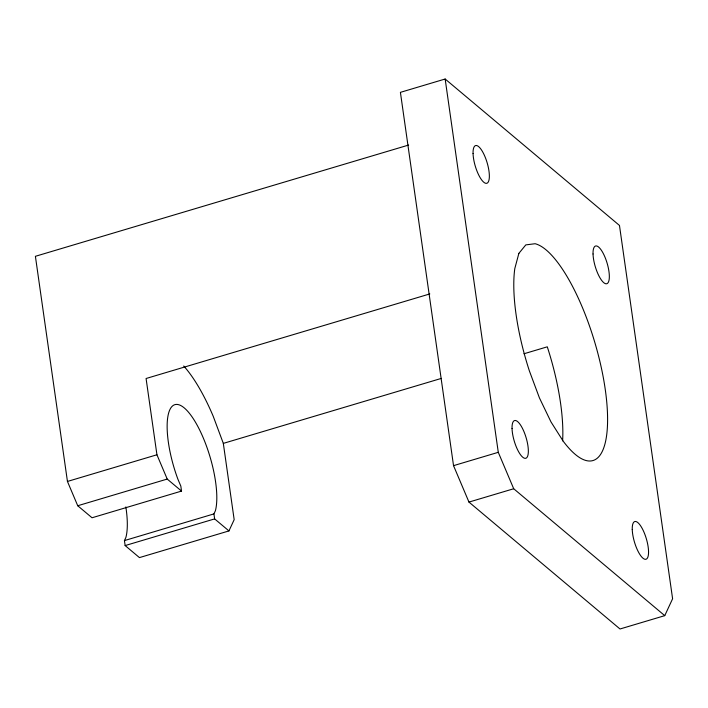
<?xml version="1.0" encoding="UTF-8"?>
<svg xmlns="http://www.w3.org/2000/svg" width="708" height="708" viewBox="0 0 708 708"><rect width="100%" height="100%" fill="white"/><g stroke="black" fill="none" stroke-linecap="round" stroke-linejoin="round"><path stroke-width="1.06" d="M183.726 366.001A113.103 35.48 73.4 0 1 213.214 416.269L223.321 443.385L234.171 519.663L228.95 530.92L139.449 557.603L125.148 545.576L124.431 540.585L125.9 537.416A59.888 18.789 73.4 0 0 125.847 506.919M228.95 530.92L214.639 518.902L213.931 513.902L215.4 510.742A59.888 18.789 73.4 0 0 202.249 435.553A59.888 18.789 73.4 0 0 170.345 408.746A59.888 18.789 73.4 0 0 177.929 479.263L180.823 486.095L181.531 491.087L92.04 517.769L77.73 505.742L67.446 481.449L35.4 256.305L408.649 145.043M664.759 615.65L672.6 598.756L619.473 225.454L445.155 79.013L400.409 92.35L453.536 465.652L468.962 502.087L620.013 628.987L664.759 615.65L513.707 488.75L498.282 452.315L445.155 79.013M429.818 293.926L146.078 378.506L156.937 454.775L167.221 479.068L181.531 491.087M67.446 481.449L156.937 454.775M223.321 443.385L441.411 378.382M523.991 353.761L547.284 346.823A113.103 35.48 73.4 0 1 562.621 440.854M77.73 505.742L167.221 479.068M124.431 540.585L213.931 513.902M125.148 545.576L214.639 518.902M453.536 465.652L498.282 452.315M468.962 502.087L513.707 488.75M518.867 253.376L514.796 268.598A113.103 35.48 73.4 0 0 529.345 370.806L539.443 397.931L550.992 421.933L563.196 441.181A113.103 35.48 73.4 0 0 605.278 389.604A113.103 35.48 73.4 0 0 535.098 243.72L525.796 244.897L518.867 253.376M593.038 253.977A19.674 6.168 73.4 0 0 605.632 283.722A19.674 6.168 73.4 0 0 604.88 256.907A19.674 6.168 73.4 0 0 593.038 253.977M632.253 529.504A19.674 6.168 73.4 0 0 644.846 559.258A19.674 6.168 73.4 0 0 644.094 532.443A19.674 6.168 73.4 0 0 632.253 529.504M512.043 428.526A19.674 6.168 73.4 0 0 524.646 458.28A19.674 6.168 73.4 0 0 523.885 431.455A19.674 6.168 73.4 0 0 512.043 428.526M473.059 153.53A19.674 6.168 73.4 0 0 485.661 183.284A19.674 6.168 73.4 0 0 484.9 156.468A19.674 6.168 73.4 0 0 473.059 153.53"/></g></svg>
